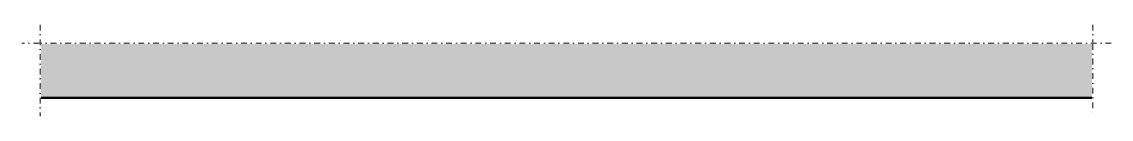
# Model space of a CAD drawing. Header units: metres. Extents: x -594 to 594, y -20 to 80.
import ezdxf

# ---------------------------------------------------------------- set-up
doc = ezdxf.new("R2010")
doc.units = ezdxf.units.M
doc.linetypes.add('Dash dot', pattern=[15.875, 6.35, -4.7625, 0, -4.7625])
doc.layers.add('A-DETL-GENF', color=92, linetype='Continuous', lineweight=18)

# ---------------------------------------------------------------- blocks, each defined once
blk = doc.blocks.new('23 vloerweergave - 23 DI vloerweergave s e-4415515-00_0 Basismaterialen')
at = {"layer": 'A-DETL-GENF', "linetype": 'Dash dot'}
blk.add_hatch(color=256, dxfattribs=at).paths.add_polyline_path([(-573, 0), (573, 0), (573, 59), (-573, 59)])
for p, q in [((-574, 80), (-574, -20)), ((574, 80), (574, 61)), ((-575, 60), (-594, 60)), ((594, 60), (-573, 60)), ((574, 59), (574, -20))]:
    blk.add_line(p, q, dxfattribs=at)
at = {"layer": 'A-DETL-GENF', "lineweight": 50}
blk.add_line((-573, 0), (573, 0), dxfattribs=at)

msp = doc.modelspace()

# ---------------------------------------------------------------- block references
msp.add_blockref('23 vloerweergave - 23 DI vloerweergave s e-4415515-00_0 Basismaterialen', (0, 0))

doc.saveas('drawing.dxf')
